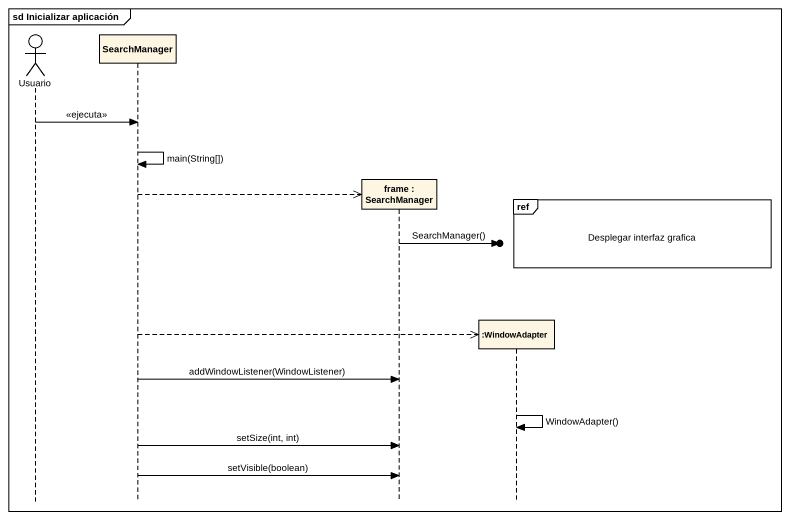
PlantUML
@startuml
mainframe sd Inicializar aplicación
hide footbox
actor Usuario
participant SearchManager
participant "frame : SearchManager" as frame_
participant ":WindowAdapter" as WindowAdapter

Usuario -> SearchManager : <<ejecuta>>
SearchManager -> SearchManager : main(String[])
SearchManager -->> frame_ **
ref over WindowAdapter : Desplegar interfaz grafica
frame_ ->o] : SearchManager()
SearchManager -->> WindowAdapter **
SearchManager -> frame_ : addWindowListener(WindowListener)
WindowAdapter -> WindowAdapter : WindowAdapter()
SearchManager -> frame_ : setSize(int, int)
SearchManager -> frame_ : setVisible(boolean)
@enduml
